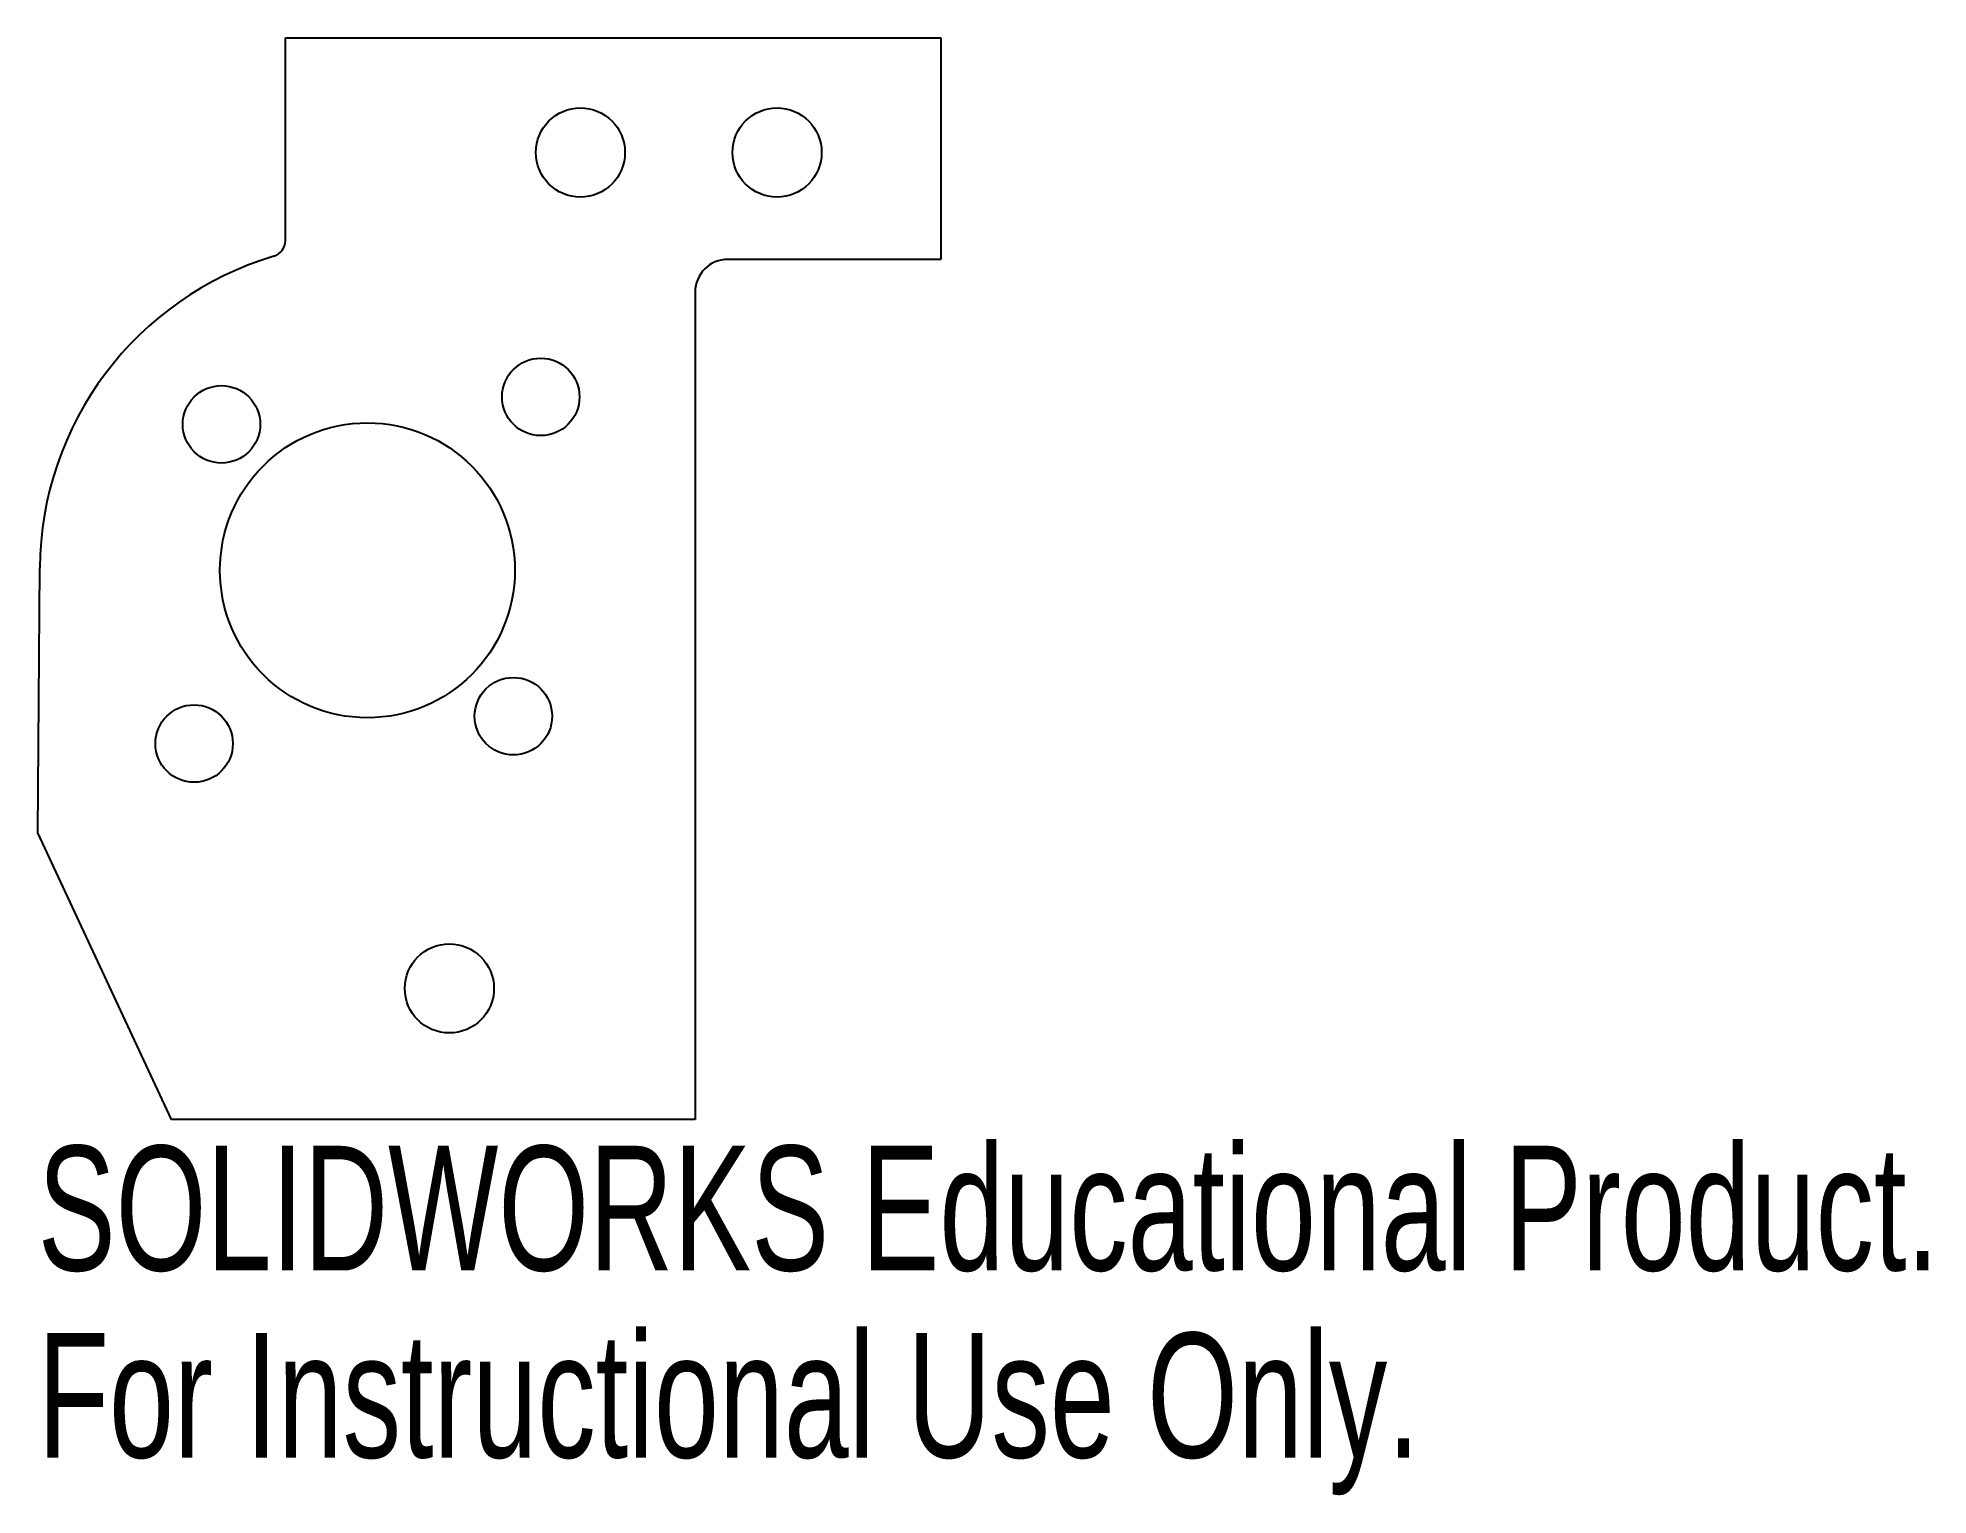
# Model space of a CAD drawing. Header units: inches. Extents: x -1.05 to 1.83, y -0.1 to 2.12.
import ezdxf

# ---------------------------------------------------------------- set-up
doc = ezdxf.new("R2010")
doc.units = ezdxf.units.IN
doc.header["$MEASUREMENT"] = 0
doc.styles.add('SLDTEXTSTYLE0', font='TXT', dxfattribs={"width": 0.7})

msp = doc.modelspace()

# ---------------------------------------------------------------- linework, layer by layer
at = {"color": 7, "linetype": 'Continuous', "lineweight": 25}
for p, q in [((-0.675, 1.8156), (-0.675, 2.125)), ((-0.675, 2.125), (0.325, 2.125)), ((0.325, 2.125), (0.325, 1.7869)), ((0.325, 1.7869), (0, 1.7869)), ((-0.05, 1.7369), (-0.05, 0.4744)), ((-1.053, 0.9119), (-1.05, 1.3162)), ((-0.849, 0.4744), (-1.053, 0.9119)), ((-0.05, 0.4744), (-0.849, 0.4744))]:
    msp.add_line(p, q, dxfattribs=at)
for centre, radius in [((-0.225, 1.95), 0.068), ((0.075, 1.95), 0.068), ((-0.2855, 1.577), 0.0591), ((-0.7727, 1.5352), 0.0591), ((-0.55, 1.3125), 0.225), ((-0.3273, 1.0898), 0.0591), ((-0.8145, 1.048), 0.0591), ((-0.425, 0.6744), 0.068)]:
    msp.add_circle(centre, radius, dxfattribs=at)
for centre, radius, start, end in [((-0.55, 1.3125), 0.5, 106.6015, 179.5775), ((-0.7, 1.8156), 0.025, 286.6015, 0), ((0, 1.7369), 0.05, 90, 180)]:
    msp.add_arc(centre, radius, start, end, dxfattribs=at)

# ---------------------------------------------------------------- texts
at = {"color": 7, "linetype": 'Continuous', "char_height": 0.1903, "attachment_point": 1, "style": 'SLDTEXTSTYLE0'}
for s, insert in [('SOLIDWORKS Educational Product.', (-1.053, 0.4343)), ('For Instructional Use Only.', (-1.053, 0.1488))]:
    msp.add_mtext(s, dxfattribs=dict(at, insert=insert))

doc.saveas('drawing.dxf')
